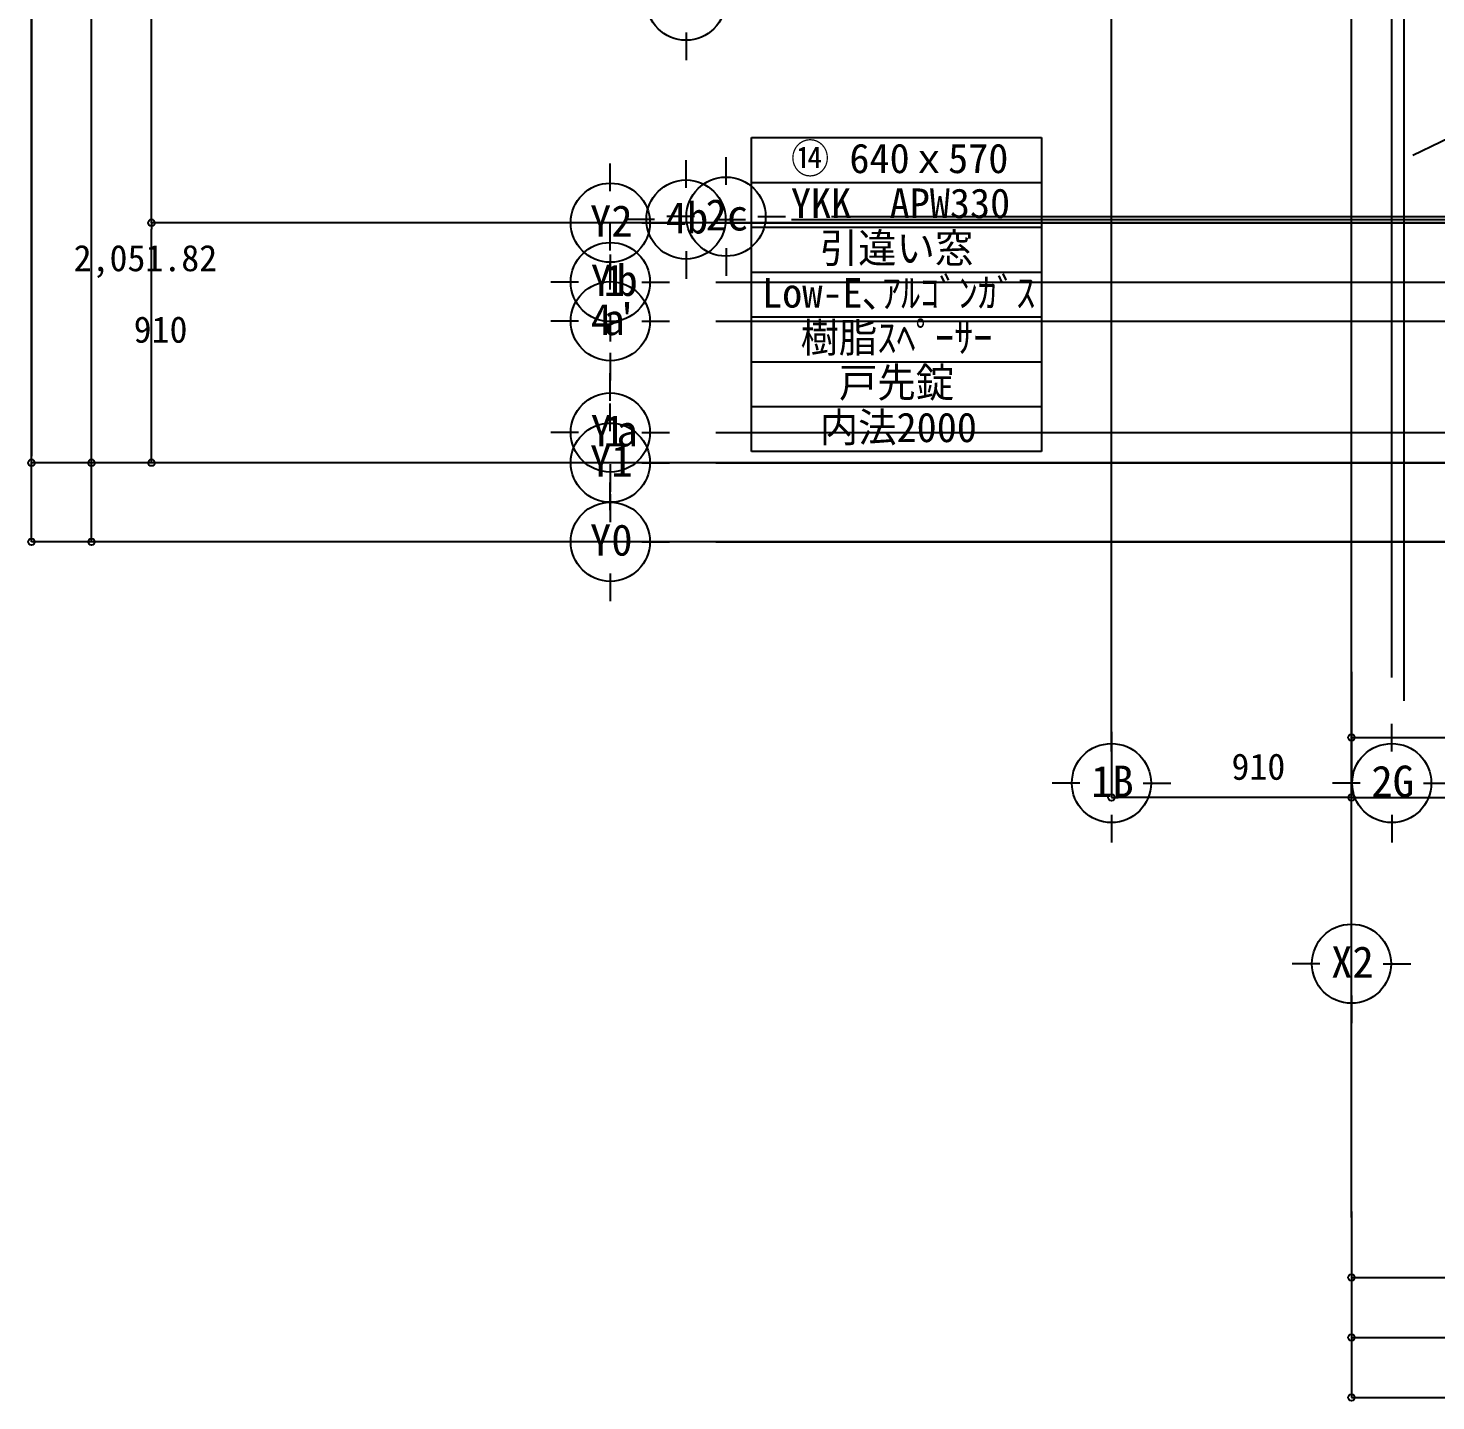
# Model space of a CAD drawing. Header units: metres. Extents: x 10861 to 26950, y 7268 to 22901.
# Drawn here: x 10908 to 16245, y 7268 to 12473 of the extents above; entities that cross this region are included whole.
import ezdxf

# ---------------------------------------------------------------- set-up
doc = ezdxf.new("R2010")
doc.units = ezdxf.units.M

msp = doc.modelspace()

# ---------------------------------------------------------------- linework, layer by layer
at = {"layer": 'GLID'}
for p, q in [((15014.7, 10010), (15014.7, 22205)), ((15014.7, 10010), (15014.7, 22205)), ((15014.7, 10010), (15014.7, 22205)), ((15924.7, 9325), (15924.7, 22205)), ((15924.7, 9325), (15924.7, 22205)), ((15924.7, 9325), (15924.7, 22205)), ((16077.5, 10010), (16077.5, 22205)), ((16077.5, 10010), (16077.5, 22205)), ((16077.5, 10010), (16077.5, 22205)), ((13401.7, 12456.8), (13401.7, 12351.8)), ((13401.7, 12456.8), (13401.7, 12351.8)), ((13401.7, 12456.8), (13401.7, 12351.8)), ((13114.7, 11855), (13114.7, 11960)), ((13114.7, 11855), (13114.7, 11960)), ((13114.7, 11855), (13114.7, 11960)), ((13401.7, 11867), (13401.7, 11972)), ((13401.7, 11867), (13401.7, 11972)), ((13401.7, 11867), (13401.7, 11972)), ((13553.4, 11878), (13553.4, 11983)), ((13553.4, 11878), (13553.4, 11983)), ((13553.4, 11878), (13553.4, 11983)), ((13281.7, 11747), (13176.7, 11747)), ((13281.7, 11747), (13176.7, 11747)), ((13281.7, 11747), (13176.7, 11747)), ((13433.4, 11758), (13328.4, 11758)), ((13433.4, 11758), (13328.4, 11758)), ((13433.4, 11758), (13328.4, 11758)), ((13521.7, 11747), (13626.7, 11747)), ((13521.7, 11747), (13626.7, 11747)), ((13521.7, 11747), (13626.7, 11747)), ((13673.4, 11758), (13778.4, 11758)), ((13673.4, 11758), (13778.4, 11758)), ((13673.4, 11758), (13778.4, 11758)), ((13801.7, 11747), (24358.1, 11747)), ((13801.7, 11747), (24358.1, 11747)), ((13801.7, 11747), (24358.1, 11747)), ((13953.4, 11758), (24358.1, 11758)), ((13953.4, 11758), (24358.1, 11758)), ((13953.4, 11758), (24358.1, 11758)), ((12994.7, 11735), (12889.7, 11735)), ((12994.7, 11735), (12889.7, 11735)), ((12994.7, 11735), (12889.7, 11735)), ((13114.7, 11630), (13114.7, 11735)), ((13114.7, 11630), (13114.7, 11735)), ((13114.7, 11630), (13114.7, 11735)), ((13234.7, 11735), (13339.7, 11735)), ((13234.7, 11735), (13339.7, 11735)), ((13234.7, 11735), (13339.7, 11735)), ((13514.7, 11735), (24358.1, 11735)), ((13514.7, 11735), (24358.1, 11735)), ((13514.7, 11735), (24358.1, 11735)), ((13553.4, 11638), (13553.4, 11533)), ((13553.4, 11638), (13553.4, 11533)), ((13553.4, 11638), (13553.4, 11533)), ((13114.7, 11615), (13114.7, 11510)), ((13114.7, 11615), (13114.7, 11510)), ((13114.7, 11615), (13114.7, 11510)), ((13114.7, 11481.6), (13114.7, 11586.6)), ((13114.7, 11481.6), (13114.7, 11586.6)), ((13114.7, 11481.6), (13114.7, 11586.6)), ((13401.7, 11627), (13401.7, 11522)), ((13401.7, 11627), (13401.7, 11522)), ((13401.7, 11627), (13401.7, 11522)), ((12994.7, 11510), (12889.7, 11510)), ((12994.7, 11510), (12889.7, 11510)), ((12994.7, 11510), (12889.7, 11510)), ((13234.7, 11510), (13339.7, 11510)), ((13234.7, 11510), (13339.7, 11510)), ((13234.7, 11510), (13339.7, 11510)), ((13514.7, 11510), (24358.1, 11510)), ((13514.7, 11510), (24358.1, 11510)), ((13514.7, 11510), (24358.1, 11510)), ((13114.7, 11390), (13114.7, 11285)), ((13114.7, 11390), (13114.7, 11285)), ((13114.7, 11390), (13114.7, 11285)), ((12994.7, 11361.6), (12889.7, 11361.6)), ((12994.7, 11361.6), (12889.7, 11361.6)), ((12994.7, 11361.6), (12889.7, 11361.6)), ((13234.7, 11361.6), (13339.7, 11361.6)), ((13234.7, 11361.6), (13339.7, 11361.6)), ((13234.7, 11361.6), (13339.7, 11361.6)), ((13514.7, 11361.6), (24358.1, 11361.6)), ((13514.7, 11361.6), (24358.1, 11361.6)), ((13514.7, 11361.6), (24358.1, 11361.6)), ((13114.7, 11241.6), (13114.7, 11136.6)), ((13114.7, 11241.6), (13114.7, 11136.6)), ((13114.7, 11241.6), (13114.7, 11136.6)), ((13114.7, 11059.3), (13114.7, 11164.3)), ((13114.7, 11059.3), (13114.7, 11164.3)), ((13114.7, 11059.3), (13114.7, 11164.3)), ((13114.7, 10945), (13114.7, 11050)), ((13114.7, 10945), (13114.7, 11050)), ((13114.7, 10945), (13114.7, 11050)), ((12994.7, 10939.3), (12889.7, 10939.3)), ((12994.7, 10939.3), (12889.7, 10939.3)), ((12994.7, 10939.3), (12889.7, 10939.3)), ((13234.7, 10939.3), (13339.7, 10939.3)), ((13234.7, 10939.3), (13339.7, 10939.3)), ((13234.7, 10939.3), (13339.7, 10939.3)), ((13514.7, 10939.3), (24358.1, 10939.3)), ((13514.7, 10939.3), (24358.1, 10939.3)), ((13514.7, 10939.3), (24358.1, 10939.3)), ((12994.7, 10825), (12889.7, 10825)), ((12994.7, 10825), (12889.7, 10825)), ((12994.7, 10825), (12889.7, 10825)), ((13114.7, 10819.3), (13114.7, 10714.3)), ((13114.7, 10819.3), (13114.7, 10714.3)), ((13114.7, 10819.3), (13114.7, 10714.3)), ((13234.7, 10825), (13339.7, 10825)), ((13234.7, 10825), (13339.7, 10825)), ((13234.7, 10825), (13339.7, 10825)), ((13514.7, 10825), (24358.1, 10825)), ((13514.7, 10825), (24358.1, 10825)), ((13514.7, 10825), (24358.1, 10825)), ((13114.7, 10645), (13114.7, 10750)), ((13114.7, 10645), (13114.7, 10750)), ((13114.7, 10645), (13114.7, 10750)), ((13114.7, 10705), (13114.7, 10600)), ((13114.7, 10705), (13114.7, 10600)), ((13114.7, 10705), (13114.7, 10600)), ((12994.7, 10525), (12889.7, 10525)), ((12994.7, 10525), (12889.7, 10525)), ((12994.7, 10525), (12889.7, 10525)), ((13234.7, 10525), (13339.7, 10525)), ((13234.7, 10525), (13339.7, 10525)), ((13234.7, 10525), (13339.7, 10525)), ((13514.7, 10525), (24358.1, 10525)), ((13514.7, 10525), (24358.1, 10525)), ((13514.7, 10525), (24358.1, 10525)), ((13114.7, 10405), (13114.7, 10300)), ((13114.7, 10405), (13114.7, 10300)), ((13114.7, 10405), (13114.7, 10300)), ((15014.7, 9730), (15014.7, 9835)), ((15014.7, 9730), (15014.7, 9835)), ((15014.7, 9730), (15014.7, 9835)), ((16077.5, 9730), (16077.5, 9835)), ((16077.5, 9730), (16077.5, 9835)), ((16077.5, 9730), (16077.5, 9835)), ((14894.7, 9610), (14789.7, 9610)), ((14894.7, 9610), (14789.7, 9610)), ((14894.7, 9610), (14789.7, 9610)), ((15134.7, 9610), (15239.7, 9610)), ((15134.7, 9610), (15239.7, 9610)), ((15134.7, 9610), (15239.7, 9610)), ((15957.5, 9610), (15852.5, 9610)), ((15957.5, 9610), (15852.5, 9610)), ((15957.5, 9610), (15852.5, 9610)), ((16197.5, 9610), (16302.5, 9610)), ((16197.5, 9610), (16302.5, 9610)), ((16197.5, 9610), (16302.5, 9610)), ((15014.7, 9490), (15014.7, 9385)), ((15014.7, 9490), (15014.7, 9385)), ((15014.7, 9490), (15014.7, 9385)), ((16077.5, 9490), (16077.5, 9385)), ((16077.5, 9490), (16077.5, 9385)), ((16077.5, 9490), (16077.5, 9385)), ((15924.7, 9045), (15924.7, 9150)), ((15924.7, 9045), (15924.7, 9150)), ((15924.7, 9045), (15924.7, 9150)), ((15804.7, 8925), (15699.7, 8925)), ((15804.7, 8925), (15699.7, 8925)), ((15804.7, 8925), (15699.7, 8925)), ((16044.7, 8925), (16149.7, 8925)), ((16044.7, 8925), (16149.7, 8925)), ((16044.7, 8925), (16149.7, 8925)), ((15924.7, 8805), (15924.7, 8700)), ((15924.7, 8805), (15924.7, 8700)), ((15924.7, 8805), (15924.7, 8700))]:
    msp.add_line(p, q, dxfattribs=at)
for centre in [(13401.7, 12576.8), (13401.7, 12576.8), (13401.7, 12576.8), (13553.4, 11758), (13553.4, 11758), (13553.4, 11758), (13114.7, 11735), (13114.7, 11735), (13114.7, 11735), (13401.7, 11747), (13401.7, 11747), (13401.7, 11747), (13114.7, 11510), (13114.7, 11510), (13114.7, 11510), (13114.7, 11361.6), (13114.7, 11361.6), (13114.7, 11361.6), (13114.7, 10939.3), (13114.7, 10939.3), (13114.7, 10939.3), (13114.7, 10825), (13114.7, 10825), (13114.7, 10825), (13114.7, 10525), (13114.7, 10525), (13114.7, 10525), (15014.7, 9610), (15014.7, 9610), (15014.7, 9610), (16077.5, 9610), (16077.5, 9610), (16077.5, 9610), (15924.7, 8925), (15924.7, 8925), (15924.7, 8925)]:
    msp.add_circle(centre, 150, dxfattribs=at)
at = {"layer": 'データ 001_1F'}
for p, q in [((15924.7, 7962.5), (15924.7, 21845)), ((10920, 20905), (10920, 10850)), ((10920, 10550), (10920, 20905)), ((11147.5, 10850), (11147.5, 17805)), ((11375, 11760), (11375, 15530)), ((11147.5, 10550), (11147.5, 12551.8)), ((11375, 11735), (11375, 11760)), ((11375, 11735), (11375, 11710)), ((11375, 11735), (11375, 11735)), ((11625, 11735), (11375, 11735)), ((19686, 11735), (11375, 11735)), ((11375, 10850), (11375, 11710)), ((11625, 11735), (11625, 11735)), ((11625, 11735), (11625, 11735)), ((10920, 10825), (10920, 10850)), ((11147.5, 10825), (11147.5, 10850)), ((11375, 10825), (11375, 10850)), ((11170, 10825), (10920, 10825)), ((10920, 10825), (10920, 10825)), ((11375, 10825), (11147.5, 10825)), ((11170, 10825), (11170, 10825)), ((26162.5, 10825), (11375, 10825)), ((11625, 10825), (11375, 10825)), ((11375, 10825), (11375, 10825)), ((11625, 10825), (11625, 10825)), ((10920, 10525), (10920, 10550)), ((11147.5, 10525), (10920, 10525)), ((11147.5, 10525), (11147.5, 10550)), ((11397.5, 10525), (11147.5, 10525)), ((11147.5, 10525), (11147.5, 10525)), ((11397.5, 10525), (11397.5, 10525)), ((15924.7, 10032.5), (15924.7, 9782.5)), ((15924.7, 10032.5), (15924.7, 10032.5)), ((15014.7, 9805), (15014.7, 9555)), ((15014.7, 9805), (15014.7, 9805)), ((15924.7, 9805), (15924.7, 9555)), ((15924.7, 9805), (15924.7, 9805)), ((15924.7, 9782.5), (15949.7, 9782.5)), ((15924.7, 9782.5), (15924.7, 9555)), ((15924.7, 9782.5), (15924.7, 9782.5)), ((15949.7, 9782.5), (17204.7, 9782.5)), ((15014.7, 9555), (15039.7, 9555)), ((15014.7, 9555), (15014.7, 9555)), ((15899.7, 9555), (15039.7, 9555)), ((15924.7, 9555), (15899.7, 9555)), ((15924.7, 9555), (15949.7, 9555)), ((15949.7, 9555), (22699.7, 9555)), ((15924.7, 7985), (15924.7, 7735)), ((15924.7, 7985), (15924.7, 7985)), ((15924.7, 7735), (15949.7, 7735)), ((15924.7, 7735), (15924.7, 7507.5)), ((15924.7, 7735), (15924.7, 7735)), ((15949.7, 7735), (17752.4, 7735)), ((15924.7, 7530), (15924.7, 7280)), ((15924.7, 7530), (15924.7, 7530)), ((15924.7, 7507.5), (15949.7, 7507.5)), ((15949.7, 7507.5), (22011, 7507.5)), ((15924.7, 7280), (15949.7, 7280)), ((15949.7, 7280), (22699.7, 7280))]:
    msp.add_line(p, q, dxfattribs=at)
for centre in [(11375, 11735), (11375, 11735), (10920, 10825), (11147.5, 10825), (11375, 10825), (10920, 10525), (11147.5, 10525), (15924.7, 9782.5), (15014.7, 9555), (15924.7, 9555), (15924.7, 9555), (15924.7, 7735), (15924.7, 7507.5), (15924.7, 7280)]:
    msp.add_circle(centre, 12.5, dxfattribs=at)
at = {"layer": 'データ 001_2F'}
for p, q in [((15014.7, 9798.7), (15014.7, 21845)), ((15924.7, 9922), (15924.7, 21845)), ((16124.7, 9922), (16124.7, 21845)), ((10920, 10550), (10920, 20905)), ((18381.4, 13067.8), (16157.8, 11989.4)), ((11147.5, 10550), (11147.5, 12551.8)), ((13650, 10867.5), (13650, 12057.5)), ((13650, 12057.5), (14750, 12057.5)), ((14750, 12057.5), (14750, 10867.5)), ((13650, 11887.5), (14750, 11887.5)), ((13650, 11717.5), (14750, 11717.5)), ((13650, 11547.5), (14750, 11547.5)), ((13650, 11377.5), (14750, 11377.5)), ((13650, 11207.5), (14750, 11207.5)), ((13650, 11037.5), (14750, 11037.5)), ((14750, 10867.5), (13650, 10867.5)), ((10920, 10525), (10920, 10550)), ((11147.5, 10525), (10920, 10525)), ((11147.5, 10525), (11147.5, 10550)), ((11397.5, 10525), (11147.5, 10525)), ((11147.5, 10525), (11147.5, 10525)), ((26162.5, 10525), (11375, 10525)), ((11397.5, 10525), (11397.5, 10525)), ((15924.7, 10032.5), (15924.7, 9782.5)), ((15924.7, 10032.5), (15924.7, 10032.5)), ((15014.7, 9805), (15014.7, 9555)), ((15014.7, 9805), (15014.7, 9805)), ((15924.7, 9805), (15924.7, 9555)), ((15924.7, 9805), (15924.7, 9805)), ((15924.7, 9782.5), (15949.7, 9782.5)), ((15924.7, 9782.5), (15924.7, 9555)), ((15924.7, 9782.5), (15924.7, 9782.5)), ((15949.7, 9782.5), (17204.7, 9782.5)), ((15014.7, 9555), (15039.7, 9555)), ((15014.7, 9555), (15014.7, 9555)), ((15899.7, 9555), (15039.7, 9555)), ((15924.7, 9555), (15899.7, 9555)), ((15924.7, 9555), (15949.7, 9555)), ((15949.7, 9555), (22699.7, 9555))]:
    msp.add_line(p, q, dxfattribs=at)
for centre in [(10920, 10525), (11147.5, 10525), (15924.7, 9782.5), (15014.7, 9555), (15924.7, 9555), (15924.7, 9555)]:
    msp.add_circle(centre, 12.5, dxfattribs=at)

# ---------------------------------------------------------------- texts
at = {"layer": 'GLID'}
for s, height, p in [('Y2', 118.79, (13037.5, 11682.5)), ('Y2', 118.79, (13037.5, 11682.5)), ('Y2', 118.79, (13037.5, 11682.5)), ('4b', 118.79, (13324.5, 11694.4)), ('4b', 118.79, (13324.5, 11694.4)), ('4b', 118.79, (13324.5, 11694.4)), ('2c', 118.79, (13476.1, 11705.5)), ('2c', 118.79, (13476.1, 11705.5)), ('2c', 118.79, (13476.1, 11705.5)), ('b', 118.8, (13137.9, 11457.5)), ('b', 118.8, (13137.9, 11457.5)), ('b', 118.8, (13137.9, 11457.5)), ('Y', 118.8, (13040.5, 11457.5)), ('Y', 118.8, (13040.5, 11457.5)), ('Y', 118.8, (13040.5, 11457.5)), ('1', 118.8, (13089.2, 11457.5)), ('1', 118.8, (13089.2, 11457.5)), ('1', 118.8, (13089.2, 11457.5)), ('4', 118.8, (13040.5, 11309)), ('4', 118.8, (13040.5, 11309)), ('4', 118.8, (13040.5, 11309)), ("'", 118.8, (13137.9, 11309)), ("'", 118.8, (13137.9, 11309)), ("'", 118.8, (13137.9, 11309)), ('a', 118.8, (13089.2, 11309)), ('a', 118.8, (13089.2, 11309)), ('a', 118.8, (13089.2, 11309)), ('Y', 118.8, (13040.5, 10886.7)), ('Y', 118.8, (13040.5, 10886.7)), ('Y', 118.8, (13040.5, 10886.7)), ('1', 118.8, (13089.2, 10886.7)), ('1', 118.8, (13089.2, 10886.7)), ('1', 118.8, (13089.2, 10886.7)), ('a', 118.8, (13137.9, 10886.7)), ('a', 118.8, (13137.9, 10886.7)), ('a', 118.8, (13137.9, 10886.7)), ('Y1', 118.79, (13037.5, 10772.5)), ('Y1', 118.79, (13037.5, 10772.5)), ('Y1', 118.79, (13037.5, 10772.5)), ('Y0', 118.79, (13037.5, 10472.5)), ('Y0', 118.79, (13037.5, 10472.5)), ('Y0', 118.79, (13037.5, 10472.5)), ('1B', 118.79, (14937.5, 9557.5)), ('1B', 118.79, (14937.5, 9557.5)), ('1B', 118.79, (14937.5, 9557.5)), ('2G', 118.79, (16000.2, 9557.5)), ('2G', 118.79, (16000.2, 9557.5)), ('2G', 118.79, (16000.2, 9557.5)), ('X2', 118.79, (15847.5, 8872.5)), ('X2', 118.79, (15847.5, 8872.5)), ('X2', 118.79, (15847.5, 8872.5))]:
    msp.add_text(s, height=height, dxfattribs=at).set_placement(p)
at = {"layer": 'データ 001_1F'}
for s, p in [('2,051.82', (11080, 11550.9)), ('910', (11307.5, 11280)), ('910', (15469.7, 9622.5))]:
    msp.add_text(s, height=100, dxfattribs=at).set_placement(p)
at = {"layer": 'データ 001_2F'}
for s, height, p in [('⑭ 640ｘ570', 112, (13799.4, 11923)), ('YKK\u3000APW330', 112, (13799.4, 11753)), ('引違い窓', 112, (13908.7, 11583)), ('2,051.82', 100, (11080, 11550.9)), ('Low-E､ｱﾙｺﾞﾝｶﾞｽ', 112, (13690.2, 11413)), ('樹脂ｽﾍﾟｰｻｰ', 112, (13835.9, 11243)), ('戸先錠', 112, (13981.5, 11073)), ('内法2000', 112, (13908.7, 10903)), ('910', 100, (15469.7, 9622.5))]:
    msp.add_text(s, height=height, dxfattribs=at).set_placement(p)

doc.saveas('drawing.dxf')
